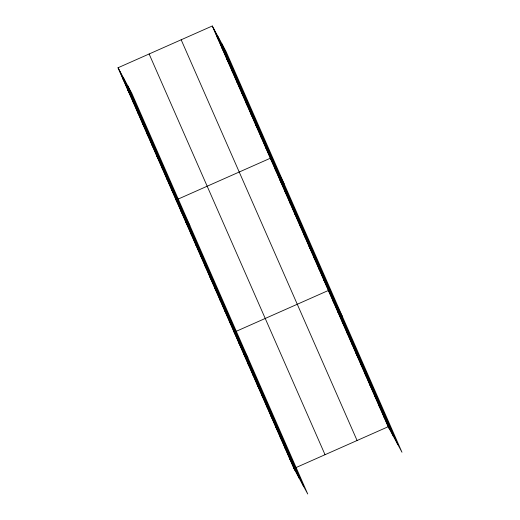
<?xml version="1.0" encoding="UTF-8"?>
<svg xmlns="http://www.w3.org/2000/svg" width="520" height="520" viewBox="0 0 520 520"><rect width="100%" height="100%" fill="white"/><g stroke="black" fill="none" stroke-linecap="round" stroke-linejoin="round"><path stroke-width="0.78" d="M118.02 67.763L131.814 93.275L307.73 494L293.937 468.488L118.02 67.763L212.27 26L226.064 51.513L401.979 452.238L388.187 426.725L212.27 26M178.295 199.017L270.322 158.243L284.115 183.755M293.937 468.488L388.187 426.725M217.107 37.018L218.316 39.254M221.942 48.041L223.151 50.271M226.785 59.059L227.994 61.295M231.621 70.083L232.83 72.312M236.457 81.1L237.666 83.337M241.3 92.118L242.502 94.354M246.136 103.142L247.344 105.372M250.972 114.159L252.181 116.395M255.808 125.177L257.017 127.413M260.65 136.201L261.853 138.437M265.486 147.219L266.695 149.454M275.158 169.26L276.367 171.496M280 180.278L281.203 182.514M284.837 191.302L286.046 193.531M289.673 202.319L290.882 204.555M294.508 213.343L295.718 215.572M299.351 224.361L300.553 226.597M304.187 235.378L305.396 237.614M309.023 246.402L310.232 248.631M313.859 257.419L315.068 259.656M318.702 268.437L319.911 270.673M323.538 279.461L324.747 281.697M342.166 315.991L328.374 290.478L234.124 332.241L247.917 357.754M332.976 300.963L334.185 303.192M337.578 311.441L338.787 313.677M342.179 321.919L343.388 324.155M346.781 332.404L347.984 334.633M351.377 342.882L352.586 345.118M355.979 353.366L357.188 355.596M360.581 363.844L361.79 366.08M365.183 374.322L366.392 376.558M369.785 384.807L370.994 387.036M374.387 395.285L375.59 397.521M378.982 405.769L380.192 407.999M383.584 416.247L384.793 418.483M122.856 78.78L124.066 81.016M127.692 89.798L128.901 92.034M132.535 100.822L133.738 103.051M137.371 111.839L138.58 114.075M142.207 122.863L143.416 125.093M147.043 133.881L148.252 136.117M151.886 144.898L153.088 147.134M156.722 155.922L157.93 158.151M161.558 166.94L162.767 169.175M166.394 177.957L167.603 180.193M171.236 188.981L172.439 191.217M176.072 199.999L189.865 225.511M180.908 211.022L182.117 213.252M185.744 222.04L186.953 224.276M190.587 233.058L191.796 235.294M195.422 244.082L196.631 246.311M200.258 255.099L201.468 257.335M205.094 266.123L206.303 268.353M209.937 277.141L211.146 279.377M214.773 288.158L215.982 290.394M219.609 299.182L220.818 301.411M224.452 310.2L225.654 312.436M229.287 321.224L230.497 323.453M238.725 342.719L239.935 344.955M243.328 353.204L244.536 355.433M247.93 363.682L249.132 365.918M252.525 374.16L253.734 376.396M257.127 384.644L258.336 386.88M261.729 395.122L262.938 397.358M266.331 405.606L267.54 407.836M270.933 416.084L272.142 418.321M275.535 426.562L276.738 428.799M280.131 437.047L281.339 439.276M284.733 447.525L285.942 449.761M289.334 458.01L290.543 460.239M221.91 43.83L397.826 444.561M217.633 35.913L393.549 436.644M213.48 28.236L389.396 428.961M181.168 39.78L357.084 440.512M149.123 53.976L325.039 454.707M127.66 85.592L303.576 486.317M123.383 77.675L299.299 478.406M119.23 69.992L295.146 470.724"/></g></svg>
